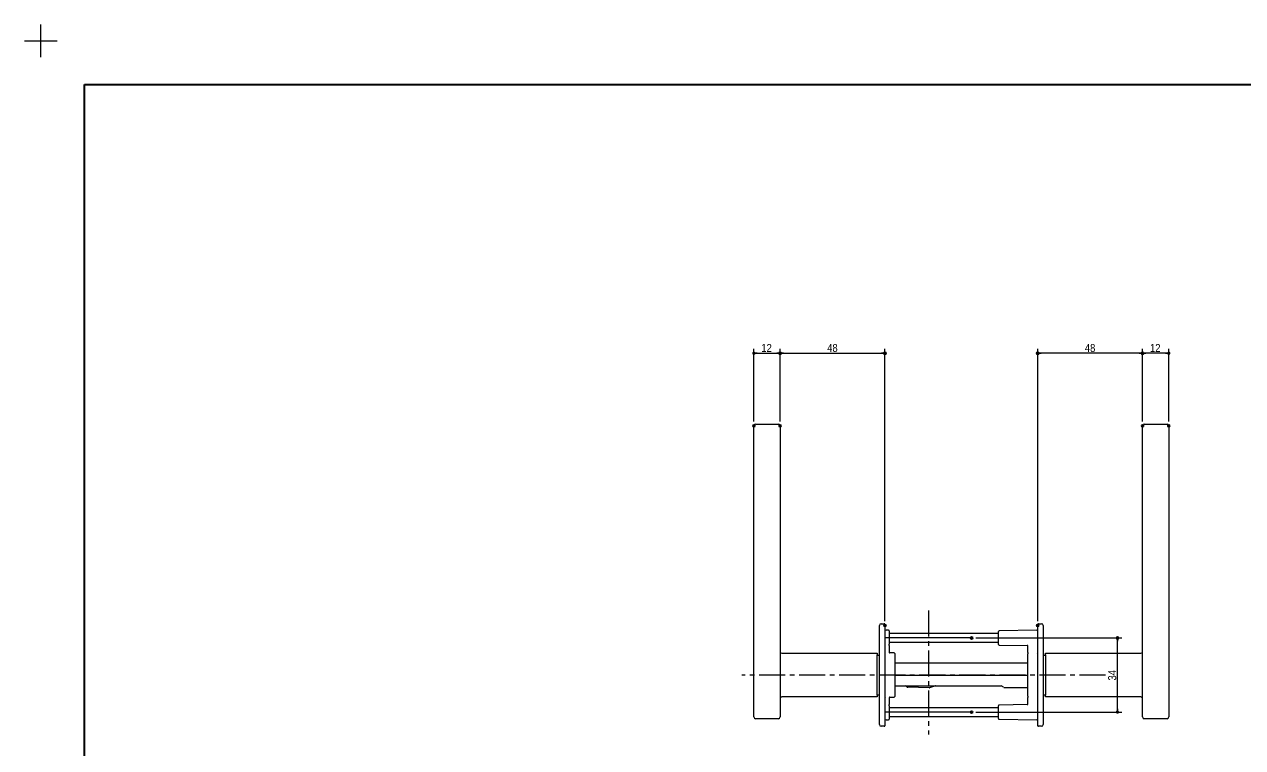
# Model space of a CAD drawing. Units: millimetres, scale not verified. Extents: x -606 to 606, y -304 to 304.
# Drawn here: x -606 to -48, y -27 to 304 of the extents above; entities that cross this region are included whole.
import ezdxf
from ezdxf.enums import TextEntityAlignment as Align

# ---------------------------------------------------------------- set-up
doc = ezdxf.new("R2010")
doc.units = ezdxf.units.MM
doc.header["$LTSCALE"] = 2
doc.header["$PDMODE"] = 32
doc.header["$PDSIZE"] = 1
doc.linetypes.add('USER1', pattern=[9.172222, 5.997222, -1.058333, 1.058333, -1.058333])
for name, color, linetype, lineweight in [('0-0_1図面枠', 7, 'Continuous', 20), ('0-1_3一般', 7, 'Continuous', 15), ('0-2_2寸法-1', 7, 'Continuous', 5), ('0-3_0', 7, 'Continuous', 25)]:
    doc.layers.add(name, color=color, linetype=linetype, lineweight=lineweight)
doc.layers.add('0-4_Defpoints', color=7, linetype='Continuous')
doc.styles.add('ＭＳ Ｐゴシック', font='')
doc.styles.get('ＭＳ Ｐゴシック').set_extended_font_data('MS PGothic')

# ---------------------------------------------------------------- blocks, each defined once
blk = doc.blocks.new('グループ')
at = {"layer": '0-0_1図面枠', "lineweight": 15}
for p, q in [((-840, 579), (-840, 609)), ((-855, 594), (-825, 594))]:
    blk.add_line(p, q, dxfattribs=at)
blk = doc.blocks.new('グループ-2')
at = {"layer": '0-0_1図面枠', "lineweight": 35}
blk.add_lwpolyline([(-800, 554), (800, 554), (800, -554), (-800, -554)], close=True, dxfattribs=at)
blk = doc.blocks.new('図面枠')
at = {"layer": '0-0_1図面枠'}
for name in ['グループ', 'グループ-2']:
    blk.add_blockref(name, (0, 0), dxfattribs=at)
blk = doc.blocks.new('_Dot')
at = {"layer": '0-3_0'}
blk.add_line((-1, 0), (-2, 0), dxfattribs=at)
for points in [[(0, 0), (-1, 0), (-0.992, 0.125)], [(0, 0), (-0.992, -0.125), (-1, 0)], [(0, 0), (-0.992, 0.125), (-0.969, 0.249)], [(0, 0), (-0.969, -0.249), (-0.992, -0.125)], [(0, 0), (-0.969, 0.249), (-0.93, 0.368)], [(0, 0), (-0.93, -0.368), (-0.969, -0.249)], [(0, 0), (-0.93, 0.368), (-0.876, 0.482)], [(0, 0), (-0.876, -0.482), (-0.93, -0.368)], [(0, 0), (-0.876, 0.482), (-0.809, 0.588)], [(0, 0), (-0.809, -0.588), (-0.876, -0.482)], [(0, 0), (-0.809, 0.588), (-0.729, 0.685)], [(0, 0), (-0.729, -0.685), (-0.809, -0.588)], [(0, 0), (-0.729, 0.685), (-0.637, 0.771)], [(0, 0), (-0.637, -0.771), (-0.729, -0.685)], [(0, 0), (-0.637, 0.771), (-0.536, 0.844)], [(0, 0), (-0.536, -0.844), (-0.637, -0.771)], [(0, 0), (-0.536, 0.844), (-0.426, 0.905)], [(0, 0), (-0.426, -0.905), (-0.536, -0.844)], [(0, 0), (-0.426, 0.905), (-0.309, 0.951)], [(0, 0), (-0.309, -0.951), (-0.426, -0.905)], [(0, 0), (-0.309, 0.951), (-0.187, 0.982)], [(0, 0), (-0.187, -0.982), (-0.309, -0.951)], [(0, 0), (-0.187, 0.982), (-0.063, 0.998)], [(0, 0), (-0.063, -0.998), (-0.187, -0.982)], [(0, 0), (-0.063, 0.998), (0.063, 0.998)], [(0, 0), (0.063, -0.998), (-0.063, -0.998)], [(0, 0), (0.063, 0.998), (0.187, 0.982)], [(0, 0), (0.187, 0.982), (0.309, 0.951)], [(0, 0), (0.309, 0.951), (0.426, 0.905)], [(0, 0), (0.426, 0.905), (0.536, 0.844)], [(0, 0), (0.536, 0.844), (0.637, 0.771)], [(0, 0), (0.637, 0.771), (0.729, 0.685)], [(0, 0), (0.729, 0.685), (0.809, 0.588)], [(0, 0), (0.809, 0.588), (0.876, 0.482)], [(0, 0), (0.876, 0.482), (0.93, 0.368)], [(0, 0), (0.93, 0.368), (0.969, 0.249)], [(0, 0), (0.969, 0.249), (0.992, 0.125)], [(0, 0), (0.992, 0.125), (1, 0)], [(0, 0), (0.187, -0.982), (0.063, -0.998)], [(0, 0), (0.309, -0.951), (0.187, -0.982)], [(0, 0), (0.426, -0.905), (0.309, -0.951)], [(0, 0), (0.536, -0.844), (0.426, -0.905)], [(0, 0), (0.637, -0.771), (0.536, -0.844)], [(0, 0), (0.729, -0.685), (0.637, -0.771)], [(0, 0), (0.809, -0.588), (0.729, -0.685)], [(0, 0), (0.876, -0.482), (0.809, -0.588)], [(0, 0), (0.93, -0.368), (0.876, -0.482)], [(0, 0), (0.969, -0.249), (0.93, -0.368)], [(0, 0), (0.992, -0.125), (0.969, -0.249)], [(0, 0), (1, 0), (0.992, -0.125)]]:
    blk.add_solid(points, dxfattribs=at)

msp = doc.modelspace()

# ---------------------------------------------------------------- linework, layer by layer
at = {"layer": '0-1_3一般'}
for p, q in [((-272.14, -12.858), (-272.14, 120.542)), ((-271.34, 121.342), (-260.94, 121.342)), ((-260.14, 120.542), (-260.14, -12.858)), ((-94.14, -12.858), (-94.14, 120.542)), ((-93.34, 121.342), (-82.94, 121.342)), ((-82.14, 120.542), (-82.14, -12.858)), ((-214.64, -16.358), (-214.64, 29.042)), ((-213.84, 29.842), (-212.44, 29.842)), ((-212.14, 29.542), (-212.14, 29.042)), ((-212.14, 29.042), (-212.14, -16.358)), ((-142.14, 29.042), (-142.14, 29.542)), ((-142.14, -16.358), (-142.14, 29.042)), ((-141.84, 29.842), (-140.44, 29.842)), ((-139.64, 29.042), (-139.64, -16.358)), ((-210.44, 26.842), (-211.64, 26.842)), ((-210.14, 26.542), (-210.14, 20.421)), ((-160.14, 25.342), (-210.14, 25.342)), ((-160.14, 20.388), (-160.14, 26.297)), ((-142.633, 26.836), (-159.844, 26.596)), ((-210.14, 21.342), (-160.14, 21.342)), ((-210.14, 19.873), (-210.14, 20.421)), ((-210.14, 19.873), (-210.14, 16.699)), ((-159.844, 20.088), (-146.936, 19.909)), ((-146.64, 16.626), (-146.64, 19.732)), ((-259.34, 16.342), (-215.64, 16.342)), ((-215.64, 16.342), (-215.64, 15.542)), ((-215.64, -2.858), (-215.64, 15.542)), ((-214.64, 15.342), (-215.64, 15.342)), ((-207.94, 16.442), (-209.84, 16.442)), ((-207.64, 16.142), (-207.64, -3.458)), ((-207.64, 11.999), (-146.64, 11.999)), ((-146.64, 16.626), (-146.64, 16.033)), ((-146.64, -3.348), (-146.64, 16.033)), ((-138.64, 15.342), (-139.64, 15.342)), ((-138.64, 15.542), (-138.64, -2.858)), ((-207.64, 6.342), (-146.64, 6.342)), ((-207.64, 1.436), (-158.901, 1.436)), ((-201.933, 0.857), (-202.709, 1.436)), ((-191.907, 0.416), (-201.651, 0.758)), ((-157.751, 0.686), (-146.64, 0.686)), ((-215.64, -3.658), (-259.34, -3.658)), ((-215.64, -2.658), (-214.64, -2.658)), ((-215.64, -2.858), (-215.64, -3.658)), ((-210.14, -4.014), (-210.14, -7.188)), ((-209.84, -3.758), (-207.94, -3.758)), ((-146.64, -3.348), (-146.64, -3.941)), ((-146.64, -7.047), (-146.64, -3.941)), ((-139.64, -2.658), (-138.64, -2.658)), ((-210.14, -7.736), (-210.14, -7.188)), ((-210.14, -7.736), (-210.14, -13.858)), ((-160.14, -8.658), (-210.14, -8.658)), ((-160.14, -13.612), (-160.14, -7.703)), ((-146.936, -7.224), (-159.844, -7.404)), ((-260.94, -13.658), (-271.34, -13.658)), ((-212.14, -16.358), (-212.14, -16.858)), ((-211.64, -14.158), (-210.44, -14.158)), ((-210.14, -12.658), (-160.14, -12.658)), ((-159.844, -13.912), (-142.633, -14.151)), ((-142.14, -16.858), (-142.14, -16.358)), ((-82.94, -13.658), (-93.34, -13.658)), ((-212.44, -17.158), (-213.84, -17.158)), ((-140.44, -17.158), (-141.84, -17.158))]:
    msp.add_line(p, q, dxfattribs=at)
at = {"layer": '0-1_3一般', "linetype": 'USER1', "lineweight": 5}
for p, q in [((-192.14, 35.968), (-192.14, -20.838)), ((-111.044, 6.342), (-277.669, 6.342))]:
    msp.add_line(p, q, dxfattribs=at)
at = {"layer": '0-1_3一般', "lineweight": 5}
for p, q in [((-172.494, 23.342), (-212.24, 23.342)), ((-172.688, -10.658), (-212.24, -10.658))]:
    msp.add_line(p, q, dxfattribs=at)
at = {"layer": '0-1_3一般'}
for points in [[(-138.64, 15.542), (-138.64, 16.342), (-94.94, 16.342)], [(-188.893, 1.436), (-189.017, 1.383), (-191.725, 0.444)], [(-94.94, -3.658), (-138.64, -3.658), (-138.64, -2.858)]]:
    msp.add_lwpolyline(points, dxfattribs=at)
for centre, radius, start, end in [((-271.34, 120.542), 0.8, 90, 180), ((-260.94, 120.542), 0.8, 0, 90), ((-93.34, 120.542), 0.8, 90, 180), ((-82.94, 120.542), 0.8, 0, 90), ((-213.84, 29.042), 0.8, 90, 180), ((-212.44, 29.542), 0.3, 0, 90), ((-141.84, 29.542), 0.3, 90, 180), ((-140.44, 29.042), 0.8, 0, 90), ((-211.64, 27.342), 0.5, 180, 270), ((-210.44, 26.542), 0.3, 0, 90), ((-159.84, 26.297), 0.3, 90.79572, 180), ((-142.64, 27.335), 0.5, 270.79572, 0), ((-259.34, 17.142), 0.8, 180, 270), ((-209.84, 16.742), 0.3, 180, 270), ((-159.84, 20.388), 0.3, 180, 269.20428), ((-146.94, 19.609), 0.3, 0, 89.20428), ((-94.94, 17.142), 0.8, 270, 0), ((-207.94, 16.142), 0.3, 0, 90), ((-142.438, 16.628), 0.298, 269.68004, 359.67622), ((-201.634, 1.258), 0.5, 233.29591, 267.99106), ((-191.889, 0.916), 0.5, 267.99106, 289.12813), ((-185.64, -40.814), 50, 56.09874, 57.67194), ((-259.34, -4.458), 0.8, 90, 180), ((-211.841, -3.943), 0.298, 89.68039, 179.67623), ((-209.84, -4.058), 0.3, 90, 180), ((-207.94, -3.458), 0.3, 270, 0), ((-94.94, -4.458), 0.8, 0, 90), ((-159.84, -7.703), 0.3, 90.79572, 180), ((-146.94, -6.924), 0.3, 270.79572, 0), ((-271.34, -12.858), 0.8, 180, 270), ((-260.94, -12.858), 0.8, 270, 0), ((-213.84, -16.358), 0.8, 180, 270), ((-211.64, -14.658), 0.5, 90, 180), ((-210.44, -13.858), 0.3, 270, 0), ((-159.84, -13.612), 0.3, 180, 269.20428), ((-142.64, -14.651), 0.5, 0, 89.20428), ((-140.44, -16.358), 0.8, 270, 0), ((-93.34, -12.858), 0.8, 180, 270), ((-82.94, -12.858), 0.8, 270, 0), ((-212.44, -16.858), 0.3, 270, 0), ((-141.84, -16.858), 0.3, 180, 270)]:
    msp.add_arc(centre, radius, start, end, dxfattribs=at)
at = {"layer": '0-2_2寸法-1'}
for p, q in [((-272.14, 122.542), (-272.14, 155.783)), ((-270.639, 153.783), (-261.64, 153.783)), ((-260.14, 122.542), (-260.14, 155.783)), ((-260.14, 122.542), (-260.14, 155.783)), ((-258.639, 153.783), (-213.64, 153.783)), ((-212.14, 31.042), (-212.14, 155.783)), ((-142.14, 31.042), (-142.14, 155.783)), ((-95.64, 153.783), (-140.639, 153.783)), ((-94.14, 122.542), (-94.14, 155.783)), ((-94.14, 122.542), (-94.14, 155.783)), ((-83.64, 153.783), (-92.639, 153.783)), ((-82.14, 122.542), (-82.14, 155.783)), ((-170.434, 23.342), (-103.64, 23.342)), ((-105.64, -9.157), (-105.64, 21.842)), ((-170.434, -10.658), (-103.64, -10.658))]:
    msp.add_line(p, q, dxfattribs=at)
at = {"layer": '0-4_Defpoints'}
for p in [(-260.14, 153.783), (-212.14, 153.783), (-142.14, 153.783), (-94.14, 153.783), (-272.14, 120.542), (-260.14, 120.542), (-94.14, 120.542), (-82.14, 120.542), (-212.14, 29.042), (-142.14, 29.042), (-172.434, 23.342), (-105.64, 23.342), (-172.434, -10.658)]:
    msp.add_point(p, dxfattribs=at)

# ---------------------------------------------------------------- block references
at = {"layer": '0-0_1図面枠', "xscale": 0.5, "yscale": 0.5}
msp.add_blockref('図面枠', (-178.75, 0), dxfattribs=at)
at = {"layer": '0-2_2寸法-1', "xscale": 0.7503418, "yscale": 0.7503418}
for p, rotation in [((-272.14, 153.783), 180), ((-260.14, 153.783), 180), ((-142.14, 153.783), 180), ((-94.14, 153.783), 180), ((-105.64, 23.342), 90), ((-105.64, -10.658), 270)]:
    msp.add_blockref('_Dot', p, dxfattribs=dict(at, rotation=rotation))
for p in [(-260.14, 153.783), (-212.14, 153.783), (-94.14, 153.783), (-82.14, 153.783)]:
    msp.add_blockref('_Dot', p, dxfattribs=at)

# ---------------------------------------------------------------- texts
at = {"layer": '0-2_2寸法-1', "style": 'ＭＳ Ｐゴシック', "width": 0.9}
for s, p in [('12', (-268.732, 153.287)), ('48', (-238.57, 153.278)), ('48', (-120.57, 153.278)), ('12', (-90.732, 153.287))]:
    msp.add_text(s, height=3.666, dxfattribs=at).set_placement(p, align=Align.BOTTOM_LEFT)
msp.add_text('34', height=3.666, rotation=90, dxfattribs=at).set_placement((-105.134, 3.834), align=Align.BOTTOM_LEFT)

doc.saveas('drawing.dxf')
